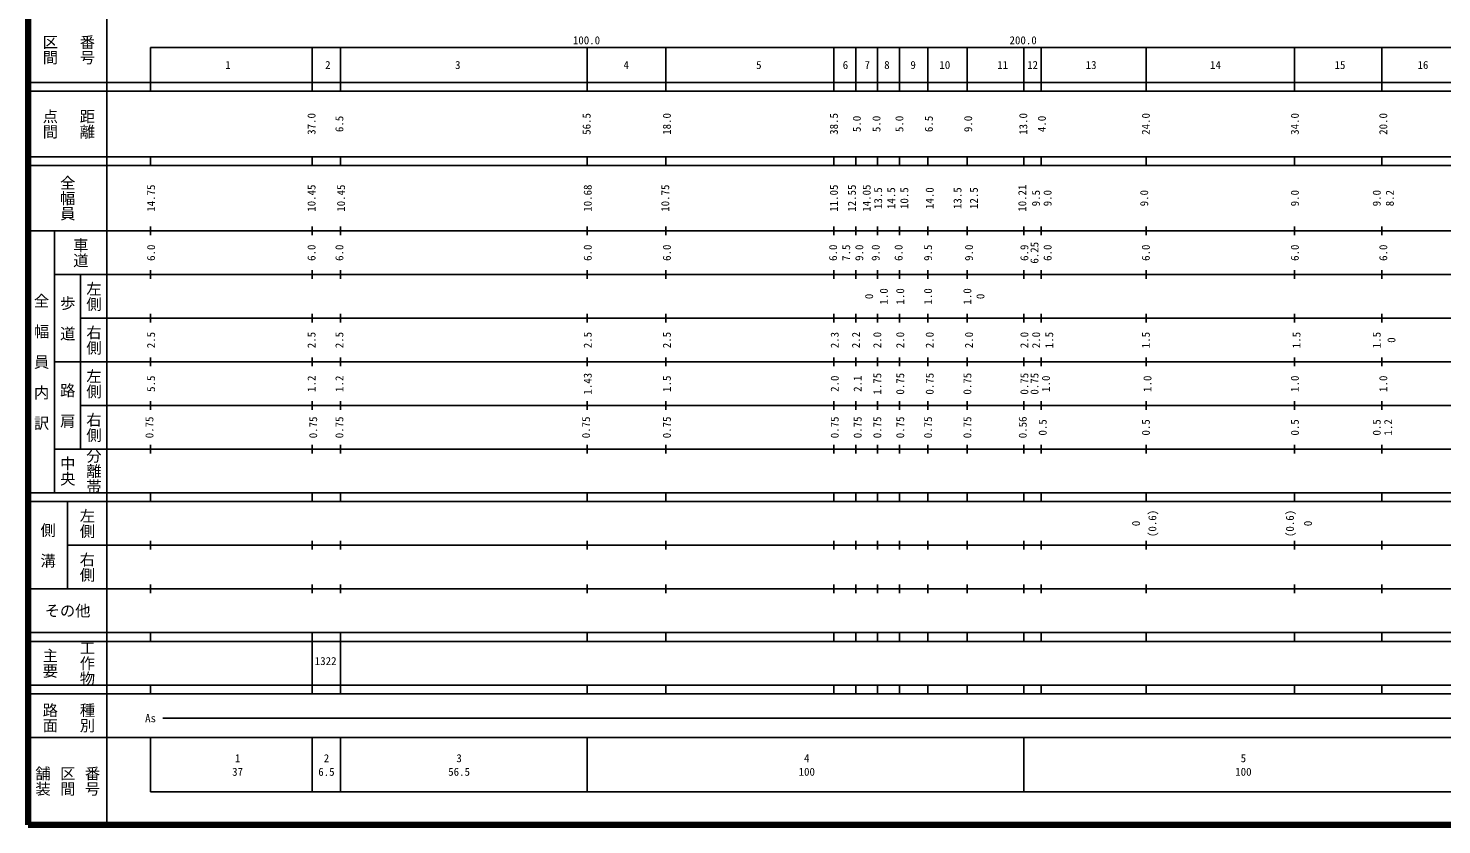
# Model space of a CAD drawing. Units: millimetres on the paper. Extents: x 40 to 680, y 20 to 380.
# Drawn here: x 40 to 363.7, y 20 to 202.4 of the extents above; entities that cross this region are included whole.
import ezdxf
from ezdxf.enums import TextEntityAlignment as Align

# ---------------------------------------------------------------- set-up
doc = ezdxf.new("R2010")
doc.units = ezdxf.units.MM
doc.layers.add('M-TTL', color=2, linetype='Continuous', lineweight=140)
doc.layers.add('M-TTL-BAND', color=7, linetype='Continuous', lineweight=25)
doc.styles.add('@ＭＳ ゴシック', font='')
doc.styles.add('ＭＳ ゴシック', font='')
doc.styles.get('@ＭＳ ゴシック').set_extended_font_data('@MS Gothic')
doc.styles.get('ＭＳ ゴシック').set_extended_font_data('MS Gothic')

msp = doc.modelspace()

# ---------------------------------------------------------------- linework, layer by layer
at = {"layer": 'M-TTL'}
for p, q in [((40, 380), (40, 20)), ((40, 20), (680, 20))]:
    msp.add_line(p, q, dxfattribs=at)
at = {"layer": 'M-TTL-BAND'}
for p, q in [((58, 370), (58, 20)), ((68, 198), (579, 198)), ((68, 198), (68, 188)), ((105, 198), (105, 188)), ((111.5, 198), (111.5, 188)), ((168, 198), (168, 188)), ((186, 198), (186, 188)), ((224.5, 198), (224.5, 188)), ((229.5, 198), (229.5, 188)), ((234.5, 198), (234.5, 188)), ((239.5, 198), (239.5, 188)), ((246, 198), (246, 188)), ((255, 198), (255, 188)), ((268, 198), (268, 188)), ((272, 198), (272, 188)), ((296, 198), (296, 188)), ((330, 198), (330, 188)), ((350, 198), (350, 188)), ((40, 190), (579, 190)), ((40, 188), (579, 188)), ((40, 173), (579, 173)), ((68, 171), (68, 173)), ((105, 173), (105, 171)), ((111.5, 173), (111.5, 171)), ((168, 171), (168, 173)), ((186, 173), (186, 171)), ((224.5, 173), (224.5, 171)), ((229.5, 173), (229.5, 171)), ((234.5, 173), (234.5, 171)), ((239.5, 173), (239.5, 171)), ((246, 173), (246, 171)), ((255, 173), (255, 171)), ((268, 171), (268, 173)), ((272, 173), (272, 171)), ((296, 173), (296, 171)), ((330, 173), (330, 171)), ((350, 173), (350, 171)), ((40, 171), (579, 171)), ((40, 156), (579, 156)), ((46, 96), (46, 156)), ((68, 155), (68, 157)), ((105, 157), (105, 155)), ((111.5, 157), (111.5, 155)), ((168, 155), (168, 157)), ((186, 157), (186, 155)), ((224.5, 157), (224.5, 155)), ((229.5, 157), (229.5, 155)), ((234.5, 157), (234.5, 155)), ((239.5, 157), (239.5, 155)), ((246, 157), (246, 155)), ((255, 157), (255, 155)), ((268, 155), (268, 157)), ((272, 157), (272, 155)), ((296, 157), (296, 155)), ((330, 157), (330, 155)), ((350, 157), (350, 155)), ((46, 146), (579, 146)), ((52, 146), (52, 106)), ((68, 145), (68, 147)), ((105, 147), (105, 145)), ((111.5, 147), (111.5, 145)), ((168, 145), (168, 147)), ((186, 147), (186, 145)), ((224.5, 147), (224.5, 145)), ((229.5, 147), (229.5, 145)), ((234.5, 147), (234.5, 145)), ((239.5, 147), (239.5, 145)), ((246, 147), (246, 145)), ((255, 147), (255, 145)), ((268, 145), (268, 147)), ((272, 147), (272, 145)), ((296, 147), (296, 145)), ((330, 147), (330, 145)), ((350, 147), (350, 145)), ((52, 136), (579, 136)), ((68, 135), (68, 137)), ((105, 137), (105, 135)), ((111.5, 137), (111.5, 135)), ((168, 135), (168, 137)), ((186, 137), (186, 135)), ((224.5, 137), (224.5, 135)), ((229.5, 137), (229.5, 135)), ((234.5, 137), (234.5, 135)), ((239.5, 137), (239.5, 135)), ((246, 137), (246, 135)), ((255, 137), (255, 135)), ((268, 135), (268, 137)), ((272, 137), (272, 135)), ((296, 137), (296, 135)), ((330, 137), (330, 135)), ((350, 137), (350, 135)), ((68, 125), (68, 127)), ((105, 127), (105, 125)), ((111.5, 127), (111.5, 125)), ((168, 125), (168, 127)), ((186, 127), (186, 125)), ((224.5, 127), (224.5, 125)), ((229.5, 127), (229.5, 125)), ((234.5, 127), (234.5, 125)), ((239.5, 127), (239.5, 125)), ((246, 127), (246, 125)), ((255, 127), (255, 125)), ((268, 125), (268, 127)), ((272, 127), (272, 125)), ((296, 127), (296, 125)), ((330, 127), (330, 125)), ((350, 127), (350, 125)), ((46, 126), (579, 126)), ((68, 115), (68, 117)), ((105, 117), (105, 115)), ((111.5, 117), (111.5, 115)), ((168, 115), (168, 117)), ((186, 117), (186, 115)), ((224.5, 117), (224.5, 115)), ((229.5, 117), (229.5, 115)), ((234.5, 117), (234.5, 115)), ((239.5, 117), (239.5, 115)), ((246, 117), (246, 115)), ((255, 117), (255, 115)), ((268, 115), (268, 117)), ((272, 117), (272, 115)), ((296, 117), (296, 115)), ((330, 117), (330, 115)), ((350, 117), (350, 115)), ((52, 116), (579, 116)), ((68, 105), (68, 107)), ((105, 107), (105, 105)), ((111.5, 107), (111.5, 105)), ((168, 105), (168, 107)), ((186, 107), (186, 105)), ((224.5, 107), (224.5, 105)), ((229.5, 107), (229.5, 105)), ((234.5, 107), (234.5, 105)), ((239.5, 107), (239.5, 105)), ((246, 107), (246, 105)), ((255, 107), (255, 105)), ((268, 105), (268, 107)), ((272, 107), (272, 105)), ((296, 107), (296, 105)), ((330, 107), (330, 105)), ((350, 107), (350, 105)), ((46, 106), (579, 106)), ((40, 96), (579, 96)), ((40, 94), (579, 94)), ((49, 94), (49, 74)), ((68, 94), (68, 96)), ((105, 96), (105, 94)), ((111.5, 96), (111.5, 94)), ((168, 94), (168, 96)), ((186, 96), (186, 94)), ((224.5, 96), (224.5, 94)), ((229.5, 96), (229.5, 94)), ((234.5, 96), (234.5, 94)), ((239.5, 96), (239.5, 94)), ((246, 96), (246, 94)), ((255, 96), (255, 94)), ((268, 94), (268, 96)), ((272, 96), (272, 94)), ((296, 96), (296, 94)), ((330, 96), (330, 94)), ((350, 96), (350, 94)), ((68, 83), (68, 85)), ((105, 85), (105, 83)), ((111.5, 85), (111.5, 83)), ((168, 83), (168, 85)), ((186, 85), (186, 83)), ((224.5, 85), (224.5, 83)), ((229.5, 85), (229.5, 83)), ((234.5, 85), (234.5, 83)), ((239.5, 85), (239.5, 83)), ((246, 85), (246, 83)), ((255, 85), (255, 83)), ((268, 83), (268, 85)), ((272, 85), (272, 83)), ((296, 85), (296, 83)), ((330, 85), (330, 83)), ((350, 85), (350, 83)), ((49, 84), (579, 84)), ((68, 73), (68, 75)), ((105, 75), (105, 73)), ((111.5, 75), (111.5, 73)), ((168, 73), (168, 75)), ((186, 75), (186, 73)), ((224.5, 75), (224.5, 73)), ((229.5, 75), (229.5, 73)), ((234.5, 75), (234.5, 73)), ((239.5, 75), (239.5, 73)), ((246, 75), (246, 73)), ((255, 75), (255, 73)), ((268, 73), (268, 75)), ((272, 75), (272, 73)), ((296, 75), (296, 73)), ((330, 75), (330, 73)), ((350, 75), (350, 73)), ((40, 74), (579, 74)), ((40, 64), (579, 64)), ((40, 62), (579, 62)), ((68, 62), (68, 64)), ((105, 64), (105, 52)), ((111.5, 64), (111.5, 52)), ((168, 62), (168, 64)), ((186, 64), (186, 62)), ((224.5, 64), (224.5, 62)), ((229.5, 64), (229.5, 62)), ((234.5, 64), (234.5, 62)), ((239.5, 64), (239.5, 62)), ((246, 64), (246, 62)), ((255, 64), (255, 62)), ((268, 62), (268, 64)), ((272, 64), (272, 62)), ((296, 64), (296, 62)), ((330, 64), (330, 62)), ((350, 64), (350, 62)), ((40, 52), (579, 52)), ((68, 50), (68, 52)), ((105, 52), (105, 50)), ((111.5, 52), (111.5, 50)), ((168, 50), (168, 52)), ((186, 52), (186, 50)), ((224.5, 52), (224.5, 50)), ((229.5, 52), (229.5, 50)), ((234.5, 52), (234.5, 50)), ((239.5, 52), (239.5, 50)), ((246, 52), (246, 50)), ((255, 52), (255, 50)), ((268, 50), (268, 52)), ((272, 52), (272, 50)), ((296, 52), (296, 50)), ((330, 52), (330, 50)), ((350, 52), (350, 50)), ((40, 50), (579, 50)), ((70.805, 44.406), (492.196, 44.406)), ((40, 40), (579, 40)), ((68, 40), (68, 27.5)), ((105, 40), (105, 27.5)), ((111.5, 40), (111.5, 27.5)), ((168, 40), (168, 27.5)), ((268, 40), (268, 27.5)), ((68, 27.5), (579, 27.5))]:
    msp.add_line(p, q, dxfattribs=at)

# ---------------------------------------------------------------- texts
for s, height, rotation, style, p in [('番号', 2.566, 270, '@ＭＳ ゴシック', (53.5, 197.5)), ('区間', 2.566, 270, '@ＭＳ ゴシック', (45, 197.5)), ('点間', 2.566, 270, '@ＭＳ ゴシック', (45, 180.5)), ('距離', 2.566, 270, '@ＭＳ ゴシック', (53.5, 180.5)), ('37.0', 1.833, 90, 'ＭＳ ゴシック', (104.867, 180.5)), ('6.5', 1.833, 90, 'ＭＳ ゴシック', (111.243, 180.5)), ('56.5', 1.833, 90, 'ＭＳ ゴシック', (167.867, 180.5)), ('18.0', 1.833, 90, 'ＭＳ ゴシック', (186.245, 180.5)), ('38.5', 1.833, 90, 'ＭＳ ゴシック', (224.497, 180.5)), ('5.0', 1.833, 90, 'ＭＳ ゴシック', (229.747, 180.5)), ('5.0', 1.833, 90, 'ＭＳ ゴシック', (234.247, 180.5)), ('5.0', 1.833, 90, 'ＭＳ ゴシック', (239.497, 180.5)), ('6.5', 1.833, 90, 'ＭＳ ゴシック', (246.247, 180.5)), ('9.0', 1.833, 90, 'ＭＳ ゴシック', (255.248, 180.5)), ('13.0', 1.833, 90, 'ＭＳ ゴシック', (267.867, 180.5)), ('4.0', 1.833, 90, 'ＭＳ ゴシック', (272.123, 180.5)), ('24.0', 1.833, 90, 'ＭＳ ゴシック', (295.937, 180.5)), ('34.0', 1.833, 90, 'ＭＳ ゴシック', (330.063, 180.5)), ('20.0', 1.833, 90, 'ＭＳ ゴシック', (350.314, 180.5)), ('全幅員', 2.566, 270, '@ＭＳ ゴシック', (49, 163.5)), ('14.75', 1.833, 90, 'ＭＳ ゴシック', (68.116, 163.5)), ('10.45', 1.833, 90, 'ＭＳ ゴシック', (104.867, 163.5)), ('10.45', 1.833, 90, 'ＭＳ ゴシック', (111.618, 163.5)), ('10.68', 1.833, 90, 'ＭＳ ゴシック', (168.116, 163.5)), ('10.75', 1.833, 90, 'ＭＳ ゴシック', (185.87, 163.5)), ('11.05', 1.833, 90, 'ＭＳ ゴシック', (224.497, 163.5)), ('12.55', 1.833, 90, 'ＭＳ ゴシック', (228.622, 163.5)), ('14.05', 1.833, 90, 'ＭＳ ゴシック', (231.997, 163.5)), ('13.5', 1.833, 90, 'ＭＳ ゴシック', (234.622, 163.5)), ('14.5', 1.833, 90, 'ＭＳ ゴシック', (237.622, 163.5)), ('10.5', 1.833, 90, 'ＭＳ ゴシック', (240.622, 163.5)), ('14.0', 1.833, 90, 'ＭＳ ゴシック', (246.435, 163.5)), ('13.5', 1.833, 90, 'ＭＳ ゴシック', (252.81, 163.5)), ('12.5', 1.833, 90, 'ＭＳ ゴシック', (256.56, 163.5)), ('10.21', 1.833, 90, 'ＭＳ ゴシック', (267.637, 163.5)), ('9.5', 1.833, 90, 'ＭＳ ゴシック', (270.783, 163.5)), ('9.0', 1.833, 90, 'ＭＳ ゴシック', (273.436, 163.5)), ('9.0', 1.833, 90, 'ＭＳ ゴシック', (295.562, 163.5)), ('9.0', 1.833, 90, 'ＭＳ ゴシック', (330.063, 163.5)), ('9.0', 1.833, 90, 'ＭＳ ゴシック', (348.814, 163.5)), ('8.2', 1.833, 90, 'ＭＳ ゴシック', (351.814, 163.5)), ('車道', 2.566, 270, '@ＭＳ ゴシック', (52, 151)), ('6.0', 1.833, 90, 'ＭＳ ゴシック', (68.116, 151)), ('6.0', 1.833, 90, 'ＭＳ ゴシック', (104.867, 151)), ('6.0', 1.833, 90, 'ＭＳ ゴシック', (111.243, 151)), ('6.0', 1.833, 90, 'ＭＳ ゴシック', (168.116, 151)), ('6.0', 1.833, 90, 'ＭＳ ゴシック', (186.245, 151)), ('6.0', 1.833, 90, 'ＭＳ ゴシック', (224.309, 151)), ('7.5', 1.833, 90, 'ＭＳ ゴシック', (227.309, 151)), ('9.0', 1.833, 90, 'ＭＳ ゴシック', (230.309, 151)), ('9.0', 1.833, 90, 'ＭＳ ゴシック', (234.059, 151)), ('6.0', 1.833, 90, 'ＭＳ ゴシック', (239.31, 151)), ('9.5', 1.833, 90, 'ＭＳ ゴシック', (246.06, 151)), ('9.0', 1.833, 90, 'ＭＳ ゴシック', (255.435, 151)), ('6.9', 1.833, 90, 'ＭＳ ゴシック', (268.116, 151)), ('6.25', 1.833, 90, 'ＭＳ ゴシック', (270.436, 151)), ('6.0', 1.833, 90, 'ＭＳ ゴシック', (273.436, 151)), ('6.0', 1.833, 90, 'ＭＳ ゴシック', (295.937, 151)), ('6.0', 1.833, 90, 'ＭＳ ゴシック', (330.063, 151)), ('6.0', 1.833, 90, 'ＭＳ ゴシック', (350.314, 151)), ('左側', 2.566, 270, '@ＭＳ ゴシック', (55, 141)), ('1.0', 1.833, 90, 'ＭＳ ゴシック', (235.935, 141)), ('1.0', 1.833, 90, 'ＭＳ ゴシック', (239.685, 141)), ('1.0', 1.833, 90, 'ＭＳ ゴシック', (246.06, 141)), ('1.0', 1.833, 90, 'ＭＳ ゴシック', (255.06, 141)), ('全\u3000幅\u3000員\u3000内\u3000訳', 2.566, 270, '@ＭＳ ゴシック', (43, 126)), ('歩\u3000道', 2.566, 270, '@ＭＳ ゴシック', (49, 136)), ('0', 1.833, 90, 'ＭＳ ゴシック', (232.559, 141)), ('0', 1.833, 90, 'ＭＳ ゴシック', (258.06, 141)), ('右側', 2.566, 270, '@ＭＳ ゴシック', (55, 131)), ('2.2', 1.833, 90, 'ＭＳ ゴシック', (229.559, 131)), ('2.0', 1.833, 90, 'ＭＳ ゴシック', (234.434, 131)), ('2.0', 1.833, 90, 'ＭＳ ゴシック', (239.685, 131)), ('2.0', 1.833, 90, 'ＭＳ ゴシック', (246.435, 131)), ('2.0', 1.833, 90, 'ＭＳ ゴシック', (255.435, 131)), ('2.0', 1.833, 90, 'ＭＳ ゴシック', (268.116, 131)), ('2.0', 1.833, 90, 'ＭＳ ゴシック', (270.811, 131)), ('2.5', 1.833, 90, 'ＭＳ ゴシック', (68.116, 131)), ('2.5', 1.833, 90, 'ＭＳ ゴシック', (104.867, 131)), ('2.5', 1.833, 90, 'ＭＳ ゴシック', (111.243, 131)), ('2.5', 1.833, 90, 'ＭＳ ゴシック', (168.116, 131)), ('2.5', 1.833, 90, 'ＭＳ ゴシック', (186.245, 131)), ('2.3', 1.833, 90, 'ＭＳ ゴシック', (224.684, 131)), ('1.5', 1.833, 90, 'ＭＳ ゴシック', (273.811, 131)), ('1.5', 1.833, 90, 'ＭＳ ゴシック', (295.937, 131)), ('1.5', 1.833, 90, 'ＭＳ ゴシック', (330.438, 131)), ('1.5', 1.833, 90, 'ＭＳ ゴシック', (348.814, 131)), ('0', 1.833, 90, 'ＭＳ ゴシック', (352.189, 131)), ('左側', 2.566, 270, '@ＭＳ ゴシック', (55, 121)), ('1.43', 1.833, 90, 'ＭＳ ゴシック', (168.116, 121)), ('1.75', 1.833, 90, 'ＭＳ ゴシック', (234.434, 121)), ('0.75', 1.833, 90, 'ＭＳ ゴシック', (239.685, 121)), ('0.75', 1.833, 90, 'ＭＳ ゴシック', (246.435, 121)), ('0.75', 1.833, 90, 'ＭＳ ゴシック', (255.06, 121)), ('0.75', 1.833, 90, 'ＭＳ ゴシック', (268.116, 121)), ('0.75', 1.833, 90, 'ＭＳ ゴシック', (270.436, 121)), ('路\u3000肩', 2.566, 270, '@ＭＳ ゴシック', (49, 116)), ('5.5', 1.833, 90, 'ＭＳ ゴシック', (68.116, 121)), ('1.2', 1.833, 90, 'ＭＳ ゴシック', (104.867, 121)), ('1.2', 1.833, 90, 'ＭＳ ゴシック', (111.243, 121)), ('1.5', 1.833, 90, 'ＭＳ ゴシック', (186.245, 121)), ('2.0', 1.833, 90, 'ＭＳ ゴシック', (224.684, 121)), ('2.1', 1.833, 90, 'ＭＳ ゴシック', (229.934, 121)), ('1.0', 1.833, 90, 'ＭＳ ゴシック', (273.061, 121)), ('1.0', 1.833, 90, 'ＭＳ ゴシック', (296.312, 121)), ('1.0', 1.833, 90, 'ＭＳ ゴシック', (330.063, 121)), ('1.0', 1.833, 90, 'ＭＳ ゴシック', (350.314, 121)), ('右側', 2.566, 270, '@ＭＳ ゴシック', (55, 111)), ('0.75', 1.833, 90, 'ＭＳ ゴシック', (67.741, 111)), ('0.75', 1.833, 90, 'ＭＳ ゴシック', (105.242, 111)), ('0.75', 1.833, 90, 'ＭＳ ゴシック', (111.243, 111)), ('0.75', 1.833, 90, 'ＭＳ ゴシック', (167.741, 111)), ('0.75', 1.833, 90, 'ＭＳ ゴシック', (186.245, 111)), ('0.75', 1.833, 90, 'ＭＳ ゴシック', (224.684, 111)), ('0.75', 1.833, 90, 'ＭＳ ゴシック', (229.934, 111)), ('0.75', 1.833, 90, 'ＭＳ ゴシック', (234.434, 111)), ('0.75', 1.833, 90, 'ＭＳ ゴシック', (239.685, 111)), ('0.75', 1.833, 90, 'ＭＳ ゴシック', (246.06, 111)), ('0.75', 1.833, 90, 'ＭＳ ゴシック', (255.06, 111)), ('0.56', 1.833, 90, 'ＭＳ ゴシック', (267.741, 111)), ('0.5', 1.833, 90, 'ＭＳ ゴシック', (272.311, 111)), ('0.5', 1.833, 90, 'ＭＳ ゴシック', (295.937, 111)), ('0.5', 1.833, 90, 'ＭＳ ゴシック', (330.063, 111)), ('0.5', 1.833, 90, 'ＭＳ ゴシック', (348.814, 111)), ('1.2', 1.833, 90, 'ＭＳ ゴシック', (351.439, 111)), ('中央', 2.566, 270, '@ＭＳ ゴシック', (49, 101)), ('分離帯', 2.566, 270, '@ＭＳ ゴシック', (55, 101)), ('左側', 2.566, 270, '@ＭＳ ゴシック', (53.5, 89)), ('(0.6)', 1.833, 90, 'ＭＳ ゴシック', (297.437, 89)), ('(0.6)', 1.833, 90, 'ＭＳ ゴシック', (328.938, 89)), ('側\u3000溝', 2.566, 270, '@ＭＳ ゴシック', (44.5, 84)), ('0', 1.833, 90, 'ＭＳ ゴシック', (293.687, 89)), ('0', 1.833, 90, 'ＭＳ ゴシック', (333.063, 89)), ('右側', 2.566, 270, '@ＭＳ ゴシック', (53.5, 79)), ('工作物', 2.566, 270, '@ＭＳ ゴシック', (53.5, 57)), ('主要', 2.566, 270, '@ＭＳ ゴシック', (45, 57)), ('路面', 2.566, 270, '@ＭＳ ゴシック', (45, 44.5)), ('種別', 2.566, 270, '@ＭＳ ゴシック', (53.5, 44.5)), ('舗装', 2.566, 270, '@ＭＳ ゴシック', (43.333, 30)), ('区間', 2.566, 270, '@ＭＳ ゴシック', (49, 30)), ('番号', 2.566, 270, '@ＭＳ ゴシック', (54.667, 30))]:
    msp.add_text(s, height=height, rotation=rotation, dxfattribs=dict(at, style=style)).set_placement(p, align=Align.MIDDLE_CENTER)
at = {"layer": 'M-TTL-BAND', "style": 'ＭＳ ゴシック'}
for s, p in [('100.0', (167.844, 198.195)), ('200.0', (267.844, 198.195))]:
    msp.add_text(s, height=1.833, dxfattribs=at).set_placement(p, align=Align.BOTTOM_CENTER)
for s, height, p in [('1', 1.833, (85.724, 194)), ('2', 1.833, (108.6, 194)), ('3', 1.833, (138.364, 194)), ('4', 1.833, (176.949, 194)), ('5', 1.833, (207.313, 194)), ('6', 1.833, (227.153, 194)), ('7', 1.833, (232.153, 194)), ('8', 1.833, (236.653, 194)), ('9', 1.833, (242.654, 194)), ('10', 1.833, (249.904, 194)), ('11', 1.833, (263.154, 194)), ('12', 1.833, (270.007, 194)), ('13', 1.833, (283.405, 194)), ('14', 1.833, (311.906, 194)), ('15', 1.833, (340.407, 194)), ('16', 1.833, (359.404, 194)), ('その他', 2.566, (49, 69)), ('1322', 1.833, (108.108, 57.491)), ('As', 1.833, (68.006, 44.406)), ('1', 1.833, (87.937, 35.225)), ('2', 1.833, (108.288, 35.225)), ('3', 1.833, (138.668, 35.238)), ('4', 1.833, (218.288, 35.238)), ('5', 1.833, (318.288, 35.238)), ('37', 1.833, (87.937, 32.118)), ('6.5', 1.833, (108.288, 32.118)), ('56.5', 1.833, (138.668, 32.131)), ('100', 1.833, (218.288, 32.131)), ('100', 1.833, (318.288, 32.131))]:
    msp.add_text(s, height=height, dxfattribs=at).set_placement(p, align=Align.MIDDLE_CENTER)

doc.saveas('drawing.dxf')
